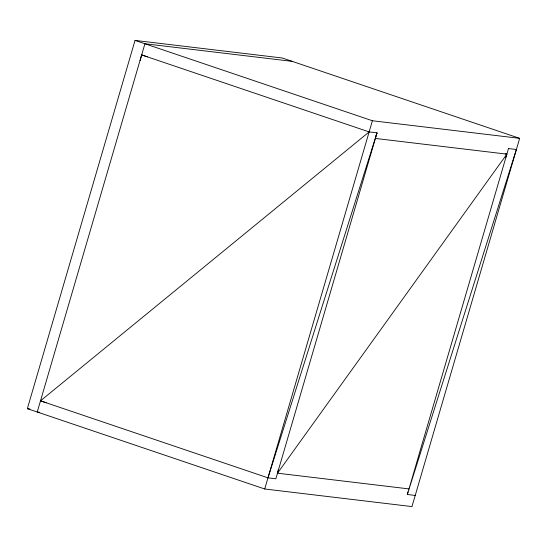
<?xml version="1.0" encoding="UTF-8"?>
<svg xmlns="http://www.w3.org/2000/svg" width="547" height="547" viewBox="0 0 547 547"><rect width="100%" height="100%" fill="white"/><g stroke="black" fill="none" stroke-linecap="round" stroke-linejoin="round"><path stroke-width="0.82" d="M407.939 491.999L407.344 494.488L415.235 495.432M408.971 488.909L277.5 473.196L278.307 469.887M140.107 60.683L141.659 54.919L147.334 56.806M27.35 408.657L135.034 40.41L282.286 58.003L519.65 138.343L411.966 506.59L264.714 488.997L27.35 408.657L29.887 408.958M264.714 488.997L372.398 120.75L519.65 138.343M369.136 131.909L40.505 400.842L267.975 477.839L377.02 132.853L369.136 131.909L141.659 54.919M505.763 157.372L506.864 154.145L505.175 153.905M375.898 136.08L377.02 132.853L275.866 478.775L267.975 477.839M277.5 473.196L506.864 154.145L375.392 138.432M292.173 61.353L144.921 43.76L37.237 412L39.781 412.308M40.505 400.842L46.174 402.729M135.034 40.41L372.398 120.75M508.498 148.565L407.344 494.488L516.389 149.502L508.498 148.565"/></g></svg>
